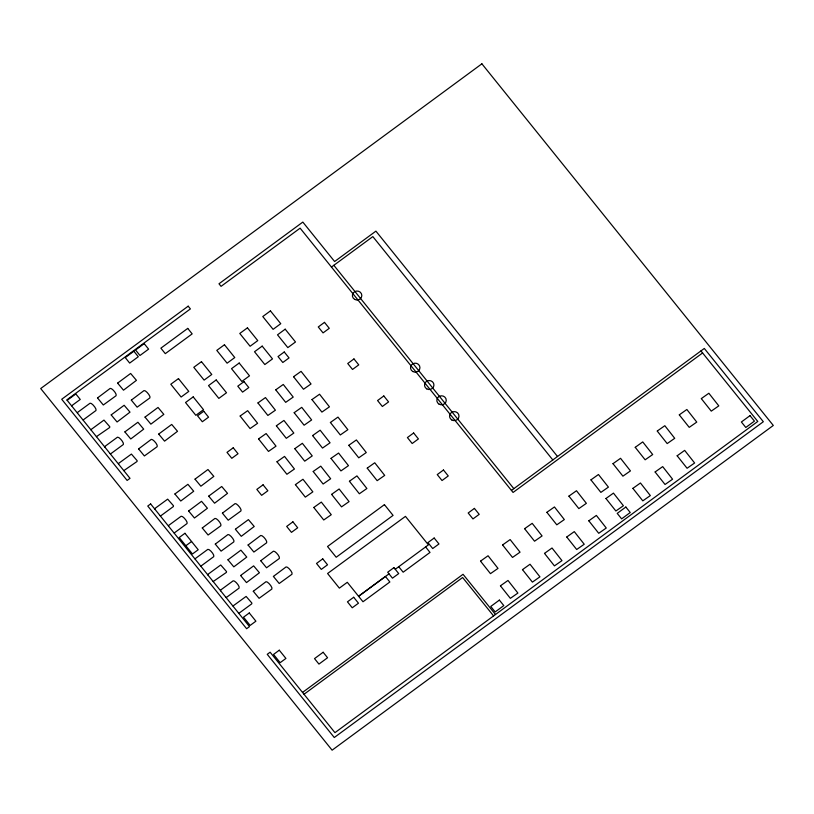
<?xml version="1.0" encoding="UTF-8"?>
<svg xmlns="http://www.w3.org/2000/svg" width="814" height="814" viewBox="0 0 814 814"><rect width="100%" height="100%" fill="white"/><g stroke="black" fill="none" stroke-linecap="round" stroke-linejoin="round"><path stroke-width="1.22" d="M67.206 400.305L75.834 393.956L80.25 399.44L71.632 405.789M331.451 267.063L372.843 236.599L552.818 459.951M185.836 545.746L191.585 541.514M389 573.85L358.577 596.275L385.439 576.495L389.865 581.979L362.993 601.76L347.303 582.295L339.367 588.135L327.584 573.504L405.453 516.371L428.408 544.871L395.248 569.281M511.436 490.415L704.303 348.453L763.339 421.723L334.279 737.515L267.246 654.324L270.116 652.207L334.951 732.661L757.783 421.449L700.956 350.926M702.594 352.961L513.074 492.45L300.112 228.164L221.062 286.345L218.986 283.781L302.828 222.08L334.615 261.528L375.915 231.135L557.519 456.491M302.533 692.429L463.044 574.297L495.492 614.499M304.009 694.261L462.627 577.513L493.569 615.903M96.428 436.65L109.656 427.513L109.798 426.74L103.968 420.095L91.31 429.365L91.199 430.168M123.809 470.634L137.047 461.487L137.149 460.683L131.41 454.07L118.691 463.339L118.579 464.153M213.187 581.532L226.414 572.395L226.557 571.621L220.716 564.977L208.058 574.246L207.946 575.06M82.702 419.617L83.516 419.688L95.971 410.521C97.151 409.055 91.585 402.472 90.079 403.205L77.615 412.372L77.513 413.186M173.779 532.651L174.593 532.712L187.047 523.544C188.248 522.273 182.885 515.598 181.156 516.239L168.702 525.406L168.59 526.21M200.468 565.771L201.282 565.832L213.736 556.664C214.886 554.975 209.452 548.738 207.845 549.358L195.391 558.526L195.279 559.33M238.482 612.942L239.296 613.003L251.75 603.835L251.862 603.032L246.123 596.418L233.404 605.697L233.292 606.501M110.043 453.561L110.897 453.663L123.352 444.495C124.501 443.121 119.17 436.589 117.46 437.189L105.006 446.357L104.894 447.161M160.053 515.618L160.907 515.73L173.362 506.562L173.474 505.748L167.664 499.145L155.006 508.414L154.904 509.218M225.773 597.181L226.628 597.283L239.082 588.115C240.242 586.446 234.768 580.189 233.191 580.799L220.736 589.967L220.625 590.781M333.842 265.303L513.827 488.654M425.6 546.937L430.016 552.421L403.154 572.201L398.728 566.717M97.507 397.944L103.307 404.996L116.087 395.706C117.287 394.139 111.884 387.79 110.195 388.39L97.507 397.944M111.203 414.937L117.063 421.978L130.006 412.138L124.145 405.27L111.213 414.875M117.633 383.14L123.494 390.181L136.437 380.342L130.637 373.463L117.643 383.079M124.888 431.929L130.759 438.97L143.702 429.131L137.902 422.252L124.898 431.868M131.319 400.122L137.128 407.173L149.898 397.893C151.099 396.489 145.757 389.977 144.007 390.578L131.319 400.122M138.583 448.921L144.383 455.962L157.163 446.683C158.323 444.983 152.839 438.777 151.272 439.367L138.583 448.921M145.014 417.114L150.875 424.155L163.828 414.377L158.018 407.448L145.014 417.114M158.699 434.106L164.57 441.147L177.513 431.308L171.713 424.44L158.72 434.045M174.898 493.986L180.759 501.027L193.712 491.249L187.912 484.32L174.898 493.986M188.594 510.978L194.454 518.019L207.407 508.241L201.536 501.312L188.594 510.978M195.024 479.171L200.885 486.212L213.828 476.383L207.967 469.515L195.034 479.12M202.279 527.971L208.089 535.012L220.859 525.732C221.947 524.094 216.778 517.877 214.967 518.416L202.279 527.971M208.71 496.164L214.581 503.205L227.523 493.365L221.723 486.497L208.72 496.113M215.283 544.098L221.082 551.149L233.862 541.859C235.114 540.394 229.497 533.842 227.971 534.544L215.283 544.098M222.405 513.156L228.205 520.207L240.985 510.917C242.216 509.401 236.477 502.889 235.093 503.601L222.405 513.156M227.951 559.818L233.811 566.859L246.764 557.081L240.903 550.162L227.951 559.818M240.15 416.086L250.071 428.571L257.6 423.3L247.66 410.673L240.181 415.974M235.399 529.283L241.27 536.324L254.212 526.485L248.412 519.617L235.429 529.171M240.618 575.549L246.489 582.59L259.432 572.751L253.632 565.872L240.629 575.488M257.957 402.981L267.877 415.455L275.407 410.195L265.466 397.568L257.967 402.92M248.077 545.014L253.876 552.055L266.656 542.775C267.735 541.137 262.566 534.92 260.755 535.459L248.077 545.014M258.567 438.939L268.488 451.424L276.017 446.153L266.127 433.557L258.577 438.878M253.296 591.269L259.096 598.321L271.876 589.031C273.077 587.545 267.501 581.043 265.985 581.715L253.296 591.269M260.745 560.734L266.544 567.785L279.324 558.496C280.484 556.786 275.03 550.62 273.433 551.18L260.745 560.734M275.763 389.875L285.683 402.35L293.213 397.079L283.272 384.462L275.773 389.814M276.373 425.834L286.294 438.319L293.823 433.048L283.933 420.451L276.384 425.773M276.984 461.792L286.904 474.277L294.434 469.006L284.544 456.41L276.984 461.792M273.412 576.454L279.212 583.506L291.992 574.226C293.203 572.71 287.688 566.31 286.101 566.91L273.423 576.404M293.569 376.77L303.49 389.245L311.029 383.974L301.078 371.357L293.579 376.709M294.18 412.729L304.1 425.213L311.64 419.943L301.74 407.346L294.19 412.667M294.79 448.687L304.711 461.172L312.24 455.901L302.35 443.304L294.79 448.687M295.401 484.645L305.321 497.13L312.851 491.86L302.961 479.263L295.401 484.645M311.986 399.623L321.906 412.098L329.446 406.827L319.556 394.23L311.996 399.562M312.596 435.582L322.517 448.066L330.057 442.796L320.156 430.199L312.596 435.582M313.207 471.54L323.127 484.025L330.657 478.754L320.767 466.157L313.237 471.428M313.817 507.509L323.738 519.983L331.267 514.713L321.327 502.096L313.828 507.448M330.403 422.476L340.323 434.961L347.863 429.69L337.973 417.094L330.403 422.476M331.013 458.435L340.934 470.919L348.473 465.649L338.573 453.052L331.044 458.323M331.624 494.403L341.544 506.878L349.074 501.607L339.133 488.99L331.634 494.342M348.819 445.329L358.74 457.814L366.28 452.543L356.39 439.947L348.83 445.268M349.43 481.288L359.35 493.772L366.89 488.502L356.939 475.885L349.44 481.237M367.236 468.182L377.157 480.667L384.696 475.396L374.745 462.779L367.246 468.121M480.545 561.172L490.466 573.656L498.005 568.386L488.054 555.759L480.555 561.111M502.584 544.953L512.505 557.437L520.044 552.167L510.144 539.57L502.584 544.953M500.437 585.856L510.358 598.341L517.897 593.07L507.997 580.463L500.447 585.795M524.623 528.734L534.544 541.208L542.073 535.938L532.183 523.341L524.633 528.673M522.476 569.637L532.397 582.112L539.926 576.841L530.036 564.244L522.476 569.637M546.886 512.352L556.796 524.827L564.336 519.556L554.446 506.959L546.896 512.291M544.515 553.418L554.436 565.893L561.965 560.622L552.024 548.005L544.525 553.357M568.915 496.133L578.835 508.608L586.375 503.337L576.485 490.74L568.915 496.133M566.768 537.037L576.688 549.511L584.228 544.24L574.277 531.623L566.788 536.975M590.954 479.904L600.874 492.389L608.414 487.118L598.463 474.501L590.964 479.853M588.807 520.807L598.728 533.292L606.267 528.021L596.367 515.425L588.807 520.807M605.952 498.514L615.872 510.999L623.402 505.728L613.451 493.111L605.952 498.514M612.993 463.685L622.914 476.17L630.443 470.899L620.553 458.302L612.993 463.685M635.235 447.324L645.146 459.798L652.686 454.538L642.734 441.91L635.235 447.324M632.885 488.369L642.806 500.854L650.335 495.584L640.445 482.987L632.885 488.369M657.264 431.105L667.185 443.579L674.725 438.308L664.835 425.712L657.295 430.982M655.117 472.008L665.038 484.483L672.578 479.212L662.688 466.615L655.138 471.947M679.303 414.886L689.224 427.36L696.764 422.09L686.863 409.493L679.314 414.825M677.156 455.789L687.077 468.264L694.617 462.993L684.666 450.376L677.156 455.789M701.342 398.657L711.263 411.141L718.793 405.871L708.852 393.254L701.373 398.545M481.888 63.818L40.7 388.543L332.112 750.182L773.3 425.457L481.888 63.818M188.187 306.176L61.711 399.257L127.126 480.443L130.006 478.327L66.799 399.888L190.395 308.913L188.187 306.176M133.872 351.241L125.254 357.58L129.67 363.075L138.299 356.725L133.872 351.241M144.18 343.65L135.562 350L139.977 355.484L148.606 349.135L144.18 343.65M187.749 328.398L160.877 348.168L165.293 353.652L192.165 333.882L187.749 328.398M178.47 378.602L170.798 384.239L181.115 397.039L188.777 391.402L178.47 378.602M201.465 361.67L193.793 367.318L204.111 380.118L211.772 374.471L201.465 361.67M224.46 344.749L216.789 350.386L227.106 363.186L234.768 357.55L224.46 344.749M247.456 327.828L239.784 333.465L250.102 346.265L257.763 340.618L247.456 327.828M270.452 310.897L262.78 316.544L273.097 329.344L280.759 323.697L270.452 310.897M193.203 396.886L185.531 402.523L195.848 415.323L203.51 409.686L193.203 396.886M216.198 379.955L208.526 385.602L218.844 398.402L226.506 392.755L216.198 379.955M239.194 363.034L231.522 368.671L241.839 381.471L249.501 375.834L239.194 363.034M262.189 346.113L254.517 351.75L264.835 364.55L272.497 358.903L262.189 346.113M285.185 329.182L277.513 334.829L287.83 347.619L295.492 341.982L285.185 329.182M203.765 411.223L197.537 415.801L202.33 421.744L208.557 417.165L203.765 411.223M244.007 381.603L237.78 386.182L242.572 392.124L248.799 387.545L244.007 381.603M284.249 351.984L278.022 356.563L282.814 362.505L289.041 357.926L284.249 351.984M324.491 322.364L318.264 326.953L323.056 332.895L329.283 328.307L324.491 322.364M150.631 503.927L147.761 506.043L246.622 628.723L249.491 626.607L150.631 503.927M233.231 447.792L227.004 452.37L231.797 458.313L238.024 453.734L233.231 447.792M353.958 358.933L347.731 363.512L352.523 369.454L358.75 364.876L353.958 358.933M184.951 533.292L179.202 537.525L192.46 553.978L198.209 549.745L184.951 533.292M263.075 484.818L256.837 489.397L261.63 495.339L267.857 490.761L263.075 484.818M383.801 395.96L377.564 400.539L382.356 406.481L388.583 401.902L383.801 395.96M292.908 521.835L286.681 526.424L291.463 532.366L297.69 527.777L292.908 521.835M413.634 432.987L407.407 437.566L412.189 443.508L418.416 438.929L413.634 432.987M384.422 504.649L327.533 546.509L336.192 557.254L393.07 515.394L384.422 504.649M249.277 612.962L243.528 617.195L250.152 625.417L255.901 621.184L249.277 612.962M322.741 558.862L316.514 563.451L321.306 569.393L327.533 564.804L322.741 558.862M443.467 470.004L437.24 474.593L442.033 480.535L448.26 475.946L443.467 470.004M279.283 650.203L273.535 654.436L280.169 662.667L285.918 658.434L279.283 650.203M353.683 597.262L347.456 601.841L352.238 607.783L358.475 603.205L353.683 597.262M393.925 567.643L387.698 572.222L392.48 578.164L398.718 573.585L393.925 567.643M434.167 538.023L427.94 542.602L432.722 548.544L438.96 543.966L434.167 538.023M474.409 508.404L468.182 512.983L472.965 518.925L479.202 514.346L474.409 508.404M323.148 652.258L314.519 658.607L318.946 664.092L327.564 657.743L323.148 652.258M499.379 600.101L490.761 606.45L495.177 611.935L503.805 605.585L499.379 600.101M625.834 507.03L617.216 513.38L621.631 518.864L630.25 512.515L625.834 507.03M750.009 415.639L741.381 421.988L745.807 427.472L754.425 421.123L750.009 415.639M354.639 299.379A4.721 4.508 -1 0 0 361.823 295.645A4.721 4.508 -1 0 0 354.853 291.575A4.721 4.508 -1 0 0 354.639 299.379M412.769 371.51A4.721 4.508 -1 0 0 419.943 367.775A4.721 4.508 -1 0 0 412.983 363.705A4.721 4.508 -1 0 0 412.769 371.51M426.77 388.878A4.721 4.508 -1 0 0 433.943 385.144A4.721 4.508 -1 0 0 426.984 381.084A4.721 4.508 -1 0 0 426.77 388.878M439.072 404.151A4.721 4.508 -1 0 0 446.255 400.417A4.721 4.508 -1 0 0 439.285 396.347A4.721 4.508 -1 0 0 439.072 404.151M451.811 419.963A4.721 4.508 -1 0 0 458.994 416.229A4.721 4.508 -1 0 0 452.024 412.159A4.721 4.508 -1 0 0 451.811 419.963"/></g></svg>
